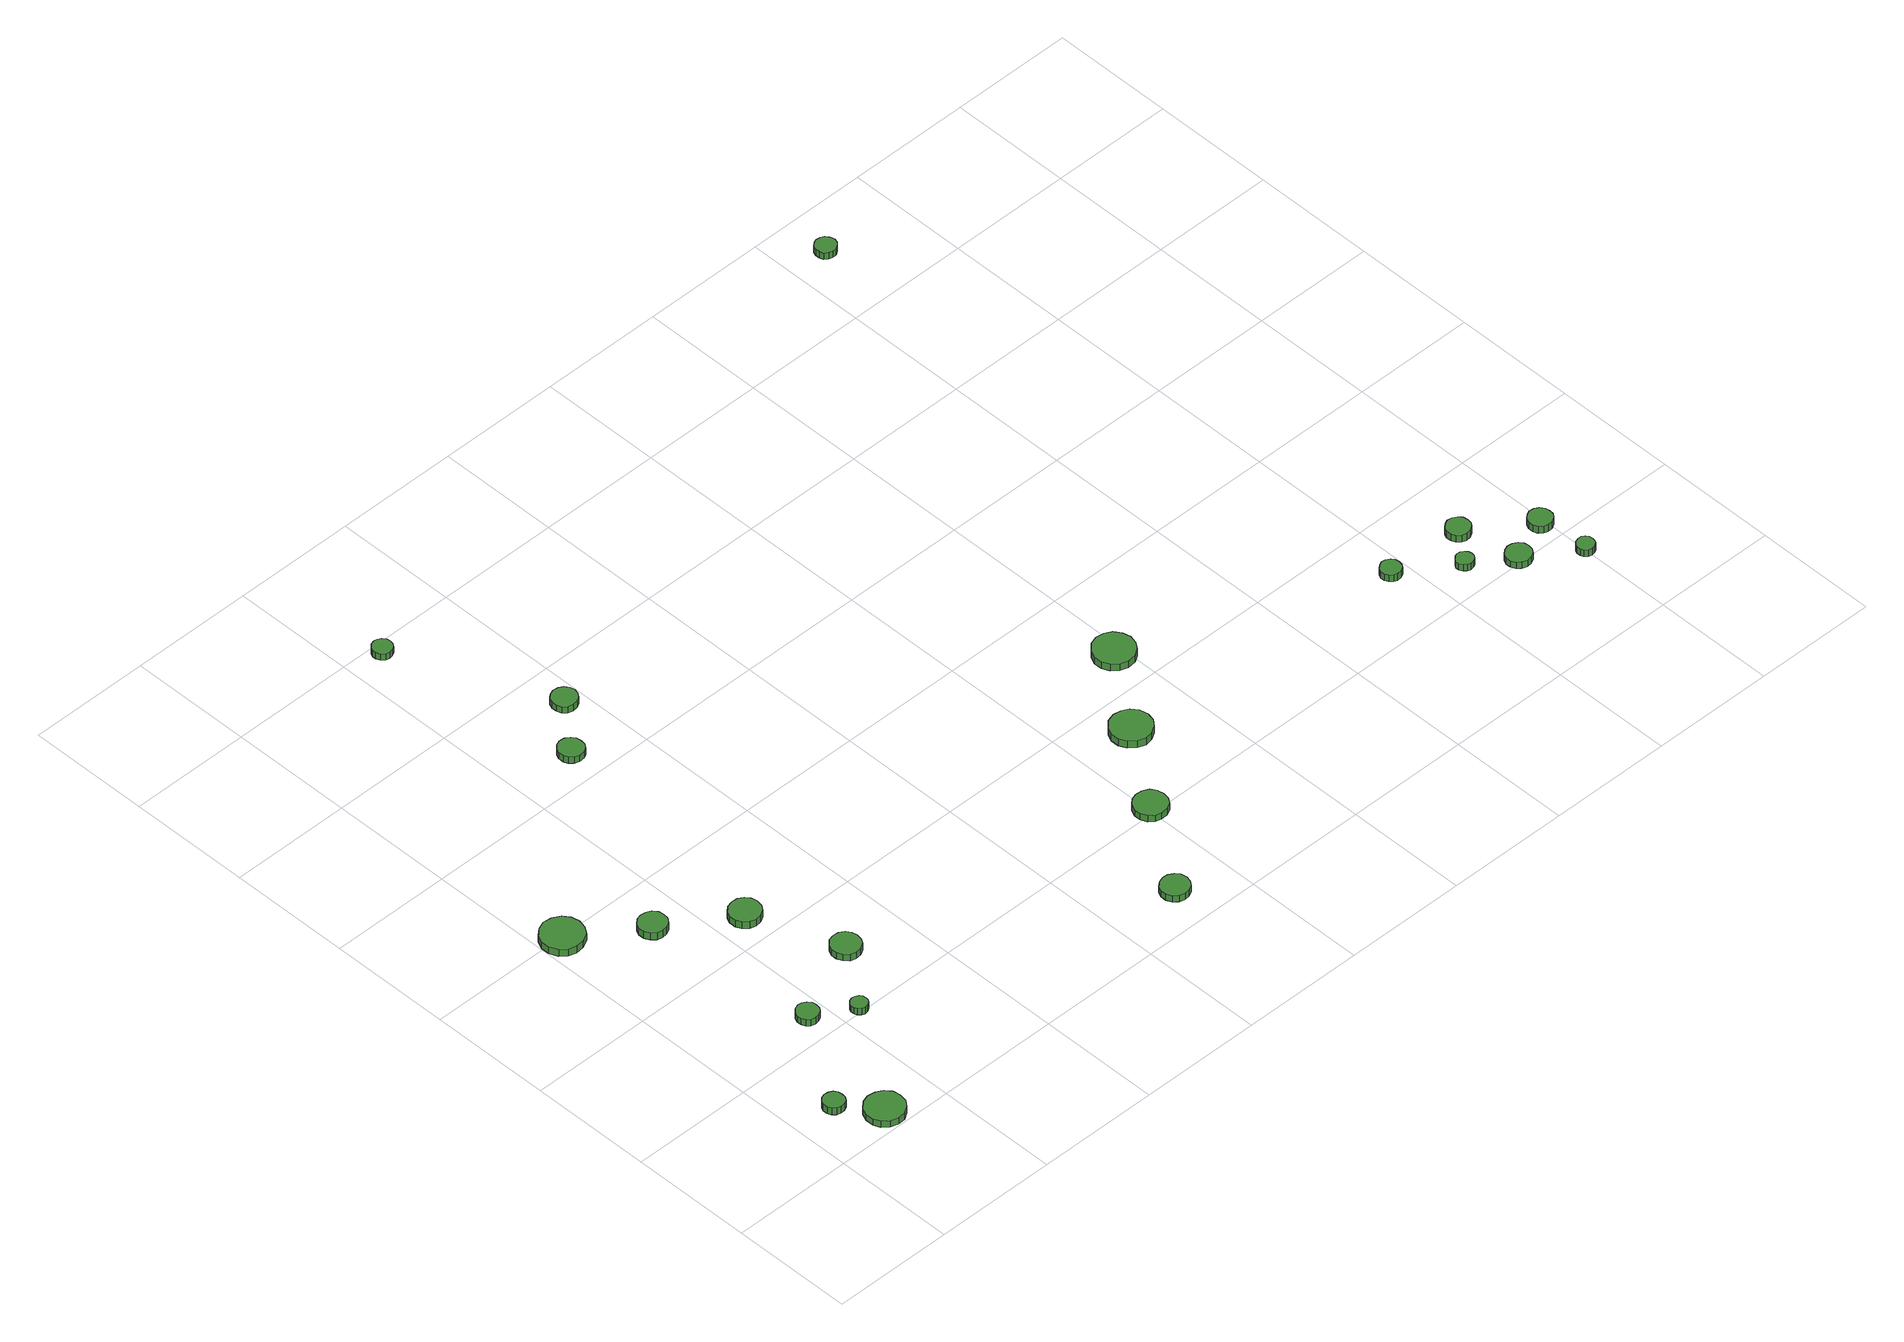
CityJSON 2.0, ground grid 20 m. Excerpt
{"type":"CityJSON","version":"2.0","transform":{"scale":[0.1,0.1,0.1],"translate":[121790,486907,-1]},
"CityObjects":{
"tree1":{"type":"SolitaryVegetationObject","attributes":{"function":"something"},"geometry":[{"type":"MultiSurface","lod":"1","boundaries":[[[0,1,2,3,4,5,6,7,8,9,10,11,12,13,14]],[[15,16,17,18,19,20,21,22,23,24,25,26,27,28,29]],[[0,29,28,1]],[[1,28,27,2]],[[2,27,26,3]],[[3,26,25,4]],[[4,25,24,5]],[[5,24,23,6]],[[6,23,22,7]],[[7,22,21,8]],[[8,21,20,9]],[[9,20,19,10]],[[10,19,18,11]],[[11,18,17,12]],[[12,17,16,13]],[[13,16,15,14]],[[14,15,29,0]]]}]},
"tree2":{"type":"SolitaryVegetationObject","attributes":{"function":"something"},"geometry":[{"type":"MultiSurface","lod":"1","boundaries":[[[30,31,32,33,34,35,36,37,38,39,40,41,42,43,44]],[[45,46,47,48,49,50,51,52,53,54,55,56,57,58,59]],[[30,59,58,31]],[[31,58,57,32]],[[32,57,56,33]],[[33,56,55,34]],[[34,55,54,35]],[[35,54,53,36]],[[36,53,52,37]],[[37,52,51,38]],[[38,51,50,39]],[[39,50,49,40]],[[40,49,48,41]],[[41,48,47,42]],[[42,47,46,43]],[[43,46,45,44]],[[44,45,59,30]]]}]},
"tree3":{"type":"SolitaryVegetationObject","attributes":{"function":"something"},"geometry":[{"type":"MultiSurface","lod":"1","boundaries":[[[60,61,62,63,64,65,66,67,68,69,70,71,72,73,74]],[[75,76,77,78,79,80,81,82,83,84,85,86,87,88,89]],[[60,89,88,61]],[[61,88,87,62]],[[62,87,86,63]],[[63,86,85,64]],[[64,85,84,65]],[[65,84,83,66]],[[66,83,82,67]],[[67,82,81,68]],[[68,81,80,69]],[[69,80,79,70]],[[70,79,78,71]],[[71,78,77,72]],[[72,77,76,73]],[[73,76,75,74]],[[74,75,89,60]]]}]},
"tree4":{"type":"SolitaryVegetationObject","attributes":{"function":"something"},"geometry":[{"type":"MultiSurface","lod":"1","boundaries":[[[90,91,92,93,94,95,96,97,98,99,100,101,102,103,104]],[[105,106,107,108,109,110,111,112,113,114,115,116,117,118,119]],[[90,119,118,91]],[[91,118,117,92]],[[92,117,116,93]],[[93,116,115,94]],[[94,115,114,95]],[[95,114,113,96]],[[96,113,112,97]],[[97,112,111,98]],[[98,111,110,99]],[[99,110,109,100]],[[100,109,108,101]],[[101,108,107,102]],[[102,107,106,103]],[[103,106,105,104]],[[104,105,119,90]]]}]},
"tree5":{"type":"SolitaryVegetationObject","attributes":{"function":"something"},"geometry":[{"type":"MultiSurface","lod":"1","boundaries":[[[120,121,122,123,124,125,126,127,128,129,130,131,132,133,134]],[[135,136,137,138,139,140,141,142,143,144,145,146,147,148,149]],[[120,149,148,121]],[[121,148,147,122]],[[122,147,146,123]],[[123,146,145,124]],[[124,145,144,125]],[[125,144,143,126]],[[126,143,142,127]],[[127,142,141,128]],[[128,141,140,129]],[[129,140,139,130]],[[130,139,138,131]],[[131,138,137,132]],[[132,137,136,133]],[[133,136,135,134]],[[134,135,149,120]]]}]},
"tree6":{"type":"SolitaryVegetationObject","attributes":{"function":"something"},"geometry":[{"type":"MultiSurface","lod":"1","boundaries":[[[150,151,152,153,154,155,156,157,158,159,160,161,162,163,164]],[[165,166,167,168,169,170,171,172,173,174,175,176,177,178,179]],[[150,179,178,151]],[[151,178,177,152]],[[152,177,176,153]],[[153,176,175,154]],[[154,175,174,155]],[[155,174,173,156]],[[156,173,172,157]],[[157,172,171,158]],[[158,171,170,159]],[[159,170,169,160]],[[160,169,168,161]],[[161,168,167,162]],[[162,167,166,163]],[[163,166,165,164]],[[164,165,179,150]]]}]},
"tree7":{"type":"SolitaryVegetationObject","attributes":{"function":"something"},"geometry":[{"type":"MultiSurface","lod":"1","boundaries":[[[180,181,182,183,184,185,186,187,188,189,190,191,192,193,194]],[[195,196,197,198,199,200,201,202,203,204,205,206,207,208,209]],[[180,209,208,181]],[[181,208,207,182]],[[182,207,206,183]],[[183,206,205,184]],[[184,205,204,185]],[[185,204,203,186]],[[186,203,202,187]],[[187,202,201,188]],[[188,201,200,189]],[[189,200,199,190]],[[190,199,198,191]],[[191,198,197,192]],[[192,197,196,193]],[[193,196,195,194]],[[194,195,209,180]]]}]},
"tree8":{"type":"SolitaryVegetationObject","attributes":{"function":"something"},"geometry":[{"type":"MultiSurface","lod":"1","boundaries":[[[210,211,212,213,214,215,216,217,218,219,220,221,222,223,224]],[[225,226,227,228,229,230,231,232,233,234,235,236,237,238,239]],[[210,239,238,211]],[[211,238,237,212]],[[212,237,236,213]],[[213,236,235,214]],[[214,235,234,215]],[[215,234,233,216]],[[216,233,232,217]],[[217,232,231,218]],[[218,231,230,219]],[[219,230,229,220]],[[220,229,228,221]],[[221,228,227,222]],[[222,227,226,223]],[[223,226,225,224]],[[224,225,239,210]]]}]},
"tree9":{"type":"SolitaryVegetationObject","attributes":{"function":"something"},"geometry":[{"type":"MultiSurface","lod":"1","boundaries":[[[240,241,242,243,244,245,246,247,248,249,250,251,252,253,254]],[[255,256,257,258,259,260,261,262,263,264,265,266,267,268,269]],[[240,269,268,241]],[[241,268,267,242]],[[242,267,266,243]],[[243,266,265,244]],[[244,265,264,245]],[[245,264,263,246]],[[246,263,262,247]],[[247,262,261,248]],[[248,261,260,249]],[[249,260,259,250]],[[250,259,258,251]],[[251,258,257,252]],[[252,257,256,253]],[[253,256,255,254]],[[254,255,269,240]]]}]},
"tree10":{"type":"SolitaryVegetationObject","attributes":{"function":"something"},"geometry":[{"type":"MultiSurface","lod":"1","boundaries":[[[270,271,272,273,274,275,276,277,278,279,280,281,282,283,284]],[[285,286,287,288,289,290,291,292,293,294,295,296,297,298,299]],[[270,299,298,271]],[[271,298,297,272]],[[272,297,296,273]],[[273,296,295,274]],[[274,295,294,275]],[[275,294,293,276]],[[276,293,292,277]],[[277,292,291,278]],[[278,291,290,279]],[[279,290,289,280]],[[280,289,288,281]],[[281,288,287,282]],[[282,287,286,283]],[[283,286,285,284]],[[284,285,299,270]]]}]},
"tree11":{"type":"SolitaryVegetationObject","attributes":{"function":"something"},"geometry":[{"type":"MultiSurface","lod":"1","boundaries":[[[300,301,302,303,304,305,306,307,308,309,310,311,312,313,314]],[[315,316,317,318,319,320,321,322,323,324,325,326,327,328,329]],[[300,329,328,301]],[[301,328,327,302]],[[302,327,326,303]],[[303,326,325,304]],[[304,325,324,305]],[[305,324,323,306]],[[306,323,322,307]],[[307,322,321,308]],[[308,321,320,309]],[[309,320,319,310]],[[310,319,318,311]],[[311,318,317,312]],[[312,317,316,313]],[[313,316,315,314]],[[314,315,329,300]]]}]},
"tree12":{"type":"SolitaryVegetationObject","attributes":{"function":"something"},"geometry":[{"type":"MultiSurface","lod":"1","boundaries":[[[330,331,332,333,334,335,336,337,338,339,340,341,342,343,344]],[[345,346,347,348,349,350,351,352,353,354,355,356,357,358,359]],[[330,359,358,331]],[[331,358,357,332]],[[332,357,356,333]],[[333,356,355,334]],[[334,355,354,335]],[[335,354,353,336]],[[336,353,352,337]],[[337,352,351,338]],[[338,351,350,339]],[[339,350,349,340]],[[340,349,348,341]],[[341,348,347,342]],[[342,347,346,343]],[[343,346,345,344]],[[344,345,359,330]]]}]},
"tree13":{"type":"SolitaryVegetationObject","attributes":{"function":"something"},"geometry":[{"type":"MultiSurface","lod":"1","boundaries":[[[360,361,362,363,364,365,366,367,368,369,370,371,372,373,374]],[[375,376,377,378,379,380,381,382,383,384,385,386,387,388,389]],[[360,389,388,361]],[[361,388,387,362]],[[362,387,386,363]],[[363,386,385,364]],[[364,385,384,365]],[[365,384,383,366]],[[366,383,382,367]],[[367,382,381,368]],[[368,381,380,369]],[[369,380,379,370]],[[370,379,378,371]],[[371,378,377,372]],[[372,377,376,373]],[[373,376,375,374]],[[374,375,389,360]]]}]},
"tree14":{"type":"SolitaryVegetationObject","attributes":{"function":"something"},"geometry":[{"type":"MultiSurface","lod":"1","boundaries":[[[390,391,392,393,394,395,396,397,398,399,400,401,402,403,404]],[[405,406,407,408,409,410,411,412,413,414,415,416,417,418,419]],[[390,419,418,391]],[[391,418,417,392]],[[392,417,416,393]],[[393,416,415,394]],[[394,415,414,395]],[[395,414,413,396]],[[396,413,412,397]],[[397,412,411,398]],[[398,411,410,399]],[[399,410,409,400]],[[400,409,408,401]],[[401,408,407,402]],[[402,407,406,403]],[[403,406,405,404]],[[404,405,419,390]]]}]},
"tree15":{"type":"SolitaryVegetationObject","attributes":{"function":"something"},"geometry":[{"type":"MultiSurface","lod":"1","boundaries":[[[420,421,422,423,424,425,426,427,428,429,430,431,432,433,434]],[[435,436,437,438,439,440,441,442,443,444,445,446,447,448,449]],[[420,449,448,421]],[[421,448,447,422]],[[422,447,446,423]],[[423,446,445,424]],[[424,445,444,425]],[[425,444,443,426]],[[426,443,442,427]],[[427,442,441,428]],[[428,441,440,429]],[[429,440,439,430]],[[430,439,438,431]],[[431,438,437,432]],[[432,437,436,433]],[[433,436,435,434]],[[434,435,449,420]]]}]},
"tree16":{"type":"SolitaryVegetationObject","attributes":{"function":"something"},"geometry":[{"type":"MultiSurface","lod":"1","boundaries":[[[450,451,452,453,454,455,456,457,458,459,460,461,462,463,464]],[[465,466,467,468,469,470,471,472,473,474,475,476,477,478,479]],[[450,479,478,451]],[[451,478,477,452]],[[452,477,476,453]],[[453,476,475,454]],[[454,475,474,455]],[[455,474,473,456]],[[456,473,472,457]],[[457,472,471,458]],[[458,471,470,459]],[[459,470,469,460]],[[460,469,468,461]],[[461,468,467,462]],[[462,467,466,463]],[[463,466,465,464]],[[464,465,479,450]]]}]},
"tree17":{"type":"SolitaryVegetationObject","attributes":{"function":"something"},"geometry":[{"type":"MultiSurface","lod":"1","boundaries":[[[480,481,482,483,484,485,486,487,488,489,490,491,492,493,494]],[[495,496,497,498,499,500,501,502,503,504,505,506,507,508,509]],[[480,509,508,481]],[[481,508,507,482]],[[482,507,506,483]],[[483,506,505,484]],[[484,505,504,485]],[[485,504,503,486]],[[486,503,502,487]],[[487,502,501,488]],[[488,501,500,489]],[[489,500,499,490]],[[490,499,498,491]],[[491,498,497,492]],[[492,497,496,493]],[[493,496,495,494]],[[494,495,509,480]]]}]},
"tree18":{"type":"SolitaryVegetationObject","attributes":{"function":"something"},"geometry":[{"type":"MultiSurface","lod":"1","boundaries":[[[510,511,512,513,514,515,516,517,518,519,520,521,522,523,524]],[[525,526,527,528,529,530,531,532,533,534,535,536,537,538,539]],[[510,539,538,511]],[[511,538,537,512]],[[512,537,536,513]],[[513,536,535,514]],[[514,535,534,515]],[[515,534,533,516]],[[516,533,532,517]],[[517,532,531,518]],[[518,531,530,519]],[[519,530,529,520]],[[520,529,528,521]],[[521,528,527,522]],[[522,527,526,523]],[[523,526,525,524]],[[524,525,539,510]]]}]},
"tree19":{"type":"SolitaryVegetationObject","attributes":{"function":"something"},"geometry":[{"type":"MultiSurface","lod":"1","boundaries":[[[540,541,542,543,544,545,546,547,548,549,550,551,552,553,554]],[[555,556,557,558,559,560,561,562,563,564,565,566,567,568,569]],[[540,569,568,541]],[[541,568,567,542]],[[542,567,566,543]],[[543,566,565,544]],[[544,565,564,545]],[[545,564,563,546]],[[546,563,562,547]],[[547,562,561,548]],[[548,561,560,549]],[[549,560,559,550]],[[550,559,558,551]],[[551,558,557,552]],[[552,557,556,553]],[[553,556,555,554]],[[554,555,569,540]]]}]},
"tree20":{"type":"SolitaryVegetationObject","attributes":{"function":"something"},"geometry":[{"type":"MultiSurface","lod":"1","boundaries":[[[570,571,572,573,574,575,576,577,578,579,580,581,582,583,584]],[[585,586,587,588,589,590,591,592,593,594,595,596,597,598,599]],[[570,599,598,571]],[[571,598,597,572]],[[572,597,596,573]],[[573,596,595,574]],[[574,595,594,575]],[[575,594,593,576]],[[576,593,592,577]],[[577,592,591,578]],[[578,591,590,579]],[[579,590,589,580]],[[580,589,588,581]],[[581,588,587,582]],[[582,587,586,583]],[[583,586,585,584]],[[584,585,599,570]]]}]},
"tree21":{"type":"SolitaryVegetationObject","attributes":{"function":"something"},"geometry":[{"type":"MultiSurface","lod":"1","boundaries":[[[600,601,602,603,604,605,606,607,608,609,610,611,612,613,614]],[[615,616,617,618,619,620,621,622,623,624,625,626,627,628,629]],[[600,629,628,601]],[[601,628,627,602]],[[602,627,626,603]],[[603,626,625,604]],[[604,625,624,605]],[[605,624,623,606]],[[606,623,622,607]],[[607,622,621,608]],[[608,621,620,609]],[[609,620,619,610]],[[610,619,618,611]],[[611,618,617,612]],[[612,617,616,613]],[[613,616,615,614]],[[614,615,629,600]]]}]},
"tree22":{"type":"SolitaryVegetationObject","attributes":{"function":"something"},"geometry":[{"type":"MultiSurface","lod":"1","boundaries":[[[630,631,632,633,634,635,636,637,638,639,640,641,642,643,644]],[[645,646,647,648,649,650,651,652,653,654,655,656,657,658,659]],[[630,659,658,631]],[[631,658,657,632]],[[632,657,656,633]],[[633,656,655,634]],[[634,655,654,635]],[[635,654,653,636]],[[636,653,652,637]],[[637,652,651,638]],[[638,651,650,639]],[[639,650,649,640]],[[640,649,648,641]],[[641,648,647,642]],[[642,647,646,643]],[[643,646,645,644]],[[644,645,659,630]]]}]}
},
"vertices":[
[86,91,19],[85,98,19],[81,104,19],[75,107,19],[68,108,19],[61,106,19],[56,101,19],[53,95,19],[53,87,19],[56,81,19],[61,76,19],[68,74,19],[75,75,19],[81,78,19],[85,84,19],[85,84,6],[81,78,6],[75,75,6],[68,74,6],[61,76,6],[56,81,6],[53,87,6],[53,95,6],[56,101,6],[61,106,6],[68,108,6],[75,107,6],[81,104,6],[85,98,6],[86,91,6],
[144,34,17],[142,47,17],[134,57,17],[123,63,17],[110,65,17],[98,61,17],[88,52,17],[83,40,17],[83,27,17],[88,16,17],[98,7,17],[110,3,17],[123,4,17],[134,11,17],[142,21,17],[142,21,5],[134,11,5],[123,4,5],[110,3,5],[98,7,5],[88,16,5],[83,27,5],[83,40,5],[88,52,5],[98,61,5],[110,65,5],[123,63,5],[134,57,5],[142,47,5],[144,34,5],
[68,595,19],[65,609,19],[57,620,19],[44,627,19],[30,629,19],[17,624,19],[7,615,19],[1,602,19],[1,588,19],[7,575,19],[17,566,19],[30,562,19],[44,563,19],[57,570,19],[65,582,19],[65,582,6],[57,570,6],[44,563,6],[30,562,6],[17,566,6],[7,575,6],[1,588,6],[1,602,6],[7,615,6],[17,624,6],[30,629,6],[44,627,6],[57,620,6],[65,609,6],[68,595,6],
[184,242,22],[183,249,22],[178,255,22],[172,259,22],[165,260,22],[157,257,22],[152,252,22],[149,245,22],[149,238,22],[152,231,22],[157,226,22],[165,224,22],[172,225,22],[178,228,22],[183,234,22],[183,234,10],[178,228,10],[172,225,10],[165,224,10],[157,226,10],[152,231,10],[149,238,10],[149,245,10],[152,252,10],[157,257,10],[165,260,10],[172,259,10],[178,255,10],[183,249,10],[184,242,10],
[244,204,21],[243,210,21],[240,214,21],[235,217,21],[229,218,21],[224,216,21],[220,212,21],[218,207,21],[218,202,21],[220,197,21],[224,193,21],[229,191,21],[235,192,21],[240,195,21],[243,199,21],[243,199,9],[240,195,9],[235,192,9],[229,191,9],[224,193,9],[220,197,9],[218,202,9],[218,207,9],[220,212,9],[224,216,9],[229,218,9],[235,217,9],[240,214,9],[243,210,9],[244,204,9],
[159,520,22],[158,529,22],[152,537,22],[144,541,22],[135,542,22],[126,540,22],[119,533,22],[115,525,22],[115,515,22],[119,507,22],[126,500,22],[135,498,22],[144,499,22],[152,503,22],[158,511,22],[158,511,9],[152,503,9],[144,499,9],[135,498,9],[126,500,9],[119,507,9],[115,515,9],[115,525,9],[119,533,9],[126,540,9],[135,542,9],[144,541,9],[152,537,9],[158,529,9],[159,520,9],
[266,443,29],[264,453,29],[258,461,29],[249,466,29],[239,467,29],[229,464,29],[221,457,29],[217,448,29],[217,437,29],[221,428,29],[229,421,29],[239,418,29],[249,419,29],[258,424,29],[264,432,29],[264,432,16],[258,424,16],[249,419,16],[239,418,16],[229,421,16],[221,428,16],[217,437,16],[217,448,16],[221,457,16],[229,464,16],[239,467,16],[249,466,16],[258,461,16],[264,453,16],[266,443,16],
[320,299,26],[318,308,26],[313,316,26],[304,321,26],[294,322,26],[285,319,26],[278,312,26],[274,303,26],[274,294,26],[278,285,26],[285,278,26],[294,275,26],[304,276,26],[313,281,26],[318,289,26],[318,289,14],[313,281,14],[304,276,14],[294,275,14],[285,278,14],[278,285,14],[274,294,14],[274,303,14],[278,312,14],[285,319,14],[294,322,14],[304,321,14],[313,316,14],[318,308,14],[320,299,14],
[321,850,22],[320,859,22],[315,865,22],[308,870,22],[299,871,22],[291,868,22],[285,862,22],[282,855,22],[282,846,22],[285,839,22],[291,833,22],[299,830,22],[308,831,22],[315,835,22],[320,842,22],[320,842,10],[315,835,10],[308,831,10],[299,830,10],[291,833,10],[285,839,10],[282,846,10],[282,855,10],[285,862,10],[291,868,10],[299,871,10],[308,870,10],[315,865,10],[320,859,10],[321,850,10],
[270,1178,24],[269,1184,24],[265,1190,24],[259,1193,24],[253,1194,24],[247,1192,24],[242,1187,24],[239,1181,24],[239,1175,24],[242,1169,24],[247,1164,24],[253,1162,24],[259,1163,24],[265,1166,24],[269,1172,24],[269,1172,12],[265,1166,12],[259,1163,12],[253,1162,12],[247,1164,12],[242,1169,12],[239,1175,12],[239,1181,12],[242,1187,12],[247,1192,12],[253,1194,12],[259,1193,12],[265,1190,12],[269,1184,12],[270,1178,12],
[385,928,24],[383,936,24],[378,943,24],[371,947,24],[362,948,24],[354,945,24],[348,940,24],[345,932,24],[345,924,24],[348,916,24],[354,910,24],[362,908,24],[371,909,24],[378,913,24],[383,920,24],[383,920,12],[378,913,12],[371,909,12],[362,908,12],[354,910,12],[348,916,12],[345,924,12],[345,932,12],[348,940,12],[354,945,12],[362,948,12],[371,947,12],[378,943,12],[383,936,12],[385,928,12],
[733,64,21],[731,74,21],[725,81,21],[717,86,21],[708,87,21],[699,84,21],[692,78,21],[688,69,21],[688,60,21],[692,51,21],[699,45,21],[708,42,21],[717,43,21],[725,47,21],[731,55,21],[731,55,9],[725,47,9],[717,43,9],[708,42,9],[699,45,9],[692,51,9],[688,60,9],[688,69,9],[692,78,9],[699,84,9],[708,87,9],[717,86,9],[725,81,9],[731,74,9],[733,64,9],
[825,204,24],[823,215,24],[817,224,24],[807,229,24],[796,230,24],[786,227,24],[778,220,24],[773,209,24],[773,199,24],[778,188,24],[786,181,24],[796,178,24],[807,179,24],[817,184,24],[823,193,24],[823,193,12],[817,184,12],[807,179,12],[796,178,12],[786,181,12],[778,188,12],[773,199,12],[773,209,12],[778,220,12],[786,227,12],[796,230,12],[807,229,12],[817,224,12],[823,215,12],[825,204,12],
[917,329,30],[914,343,30],[906,354,30],[894,360,30],[881,362,30],[868,358,30],[858,348,30],[852,336,30],[852,322,30],[858,310,30],[868,301,30],[881,296,30],[894,298,30],[906,305,30],[914,316,30],[914,316,17],[906,305,17],[894,298,17],[881,296,17],[868,301,17],[858,310,17],[852,322,17],[852,336,17],[858,348,17],[868,358,17],[881,362,17],[894,360,17],[906,354,17],[914,343,17],[917,329,17],
[1004,452,36],[1001,465,36],[993,477,36],[982,483,36],[968,485,36],[955,481,36],[945,471,36],[939,459,36],[939,445,36],[945,433,36],[955,424,36],[968,419,36],[982,421,36],[993,428,36],[1001,439,36],[1001,439,23],[993,428,23],[982,421,23],[968,419,23],[955,424,23],[945,433,23],[939,445,23],[939,459,23],[945,471,23],[955,481,23],[968,485,23],[982,483,23],[993,477,23],[1001,465,23],[1004,452,23],
[1378,299,34],[1377,306,34],[1373,311,34],[1367,315,34],[1360,316,34],[1354,313,34],[1349,309,34],[1346,303,34],[1346,296,34],[1349,290,34],[1354,285,34],[1360,283,34],[1367,284,34],[1373,287,34],[1377,293,34],[1377,293,21],[1373,287,21],[1367,284,21],[1360,283,21],[1354,285,21],[1349,290,21],[1346,296,21],[1346,303,21],[1349,309,21],[1354,313,21],[1360,316,21],[1367,315,21],[1373,311,21],[1377,306,21],[1378,299,21],
[1463,241,33],[1462,246,33],[1458,251,33],[1453,254,33],[1447,255,33],[1442,253,33],[1438,249,33],[1435,244,33],[1435,238,33],[1438,233,33],[1442,229,33],[1447,227,33],[1453,228,33],[1458,230,33],[1462,235,33],[1462,235,21],[1458,230,21],[1453,228,21],[1447,227,21],[1442,229,21],[1438,233,21],[1435,238,21],[1435,244,21],[1438,249,21],[1442,253,21],[1447,255,21],[1453,254,21],[1458,251,21],[1462,246,21],[1463,241,21],
[1531,197,32],[1530,205,32],[1525,212,32],[1517,216,32],[1509,217,32],[1501,214,32],[1495,209,32],[1491,201,32],[1491,193,32],[1495,185,32],[1501,180,32],[1509,177,32],[1517,178,32],[1525,182,32],[1530,189,32],[1530,189,20],[1525,182,20],[1517,178,20],[1509,177,20],[1501,180,20],[1495,185,20],[1491,193,20],[1491,201,20],[1495,209,20],[1501,214,20],[1509,217,20],[1517,216,20],[1525,212,20],[1530,205,20],[1531,197,20],
[1506,293,33],[1505,301,33],[1500,307,33],[1493,311,33],[1485,312,33],[1478,309,33],[1472,304,33],[1469,297,33],[1469,289,33],[1472,282,33],[1478,276,33],[1485,274,33],[1493,275,33],[1500,279,33],[1505,285,33],[1505,285,20],[1500,279,20],[1493,275,20],[1485,274,20],[1478,276,20],[1472,282,20],[1469,289,20],[1469,297,20],[1472,304,20],[1478,309,20],[1485,312,20],[1493,311,20],[1500,307,20],[1505,301,20],[1506,293,20],
[1605,145,32],[1604,151,32],[1601,156,32],[1596,159,32],[1590,159,32],[1584,157,32],[1580,153,32],[1578,148,32],[1578,142,32],[1580,137,32],[1584,133,32],[1590,131,32],[1596,132,32],[1601,135,32],[1604,140,32],[1604,140,19],[1601,135,19],[1596,132,19],[1590,131,19],[1584,133,19],[1580,137,19],[1578,142,19],[1578,148,19],[1580,153,19],[1584,157,19],[1590,159,19],[1596,159,19],[1601,156,19],[1604,151,19],[1605,145,19],
[1601,227,32],[1600,234,32],[1595,241,32],[1588,245,32],[1580,246,32],[1573,243,32],[1567,238,32],[1564,231,32],[1564,223,32],[1567,215,32],[1573,210,32],[1580,208,32],[1588,208,32],[1595,212,32],[1600,219,32],[1600,219,19],[1595,212,19],[1588,208,19],[1580,208,19],[1573,210,19],[1567,215,19],[1564,223,19],[1564,231,19],[1567,238,19],[1573,243,19],[1580,246,19],[1588,245,19],[1595,241,19],[1600,234,19],[1601,227,19],
[1277,1320,24],[1275,1327,24],[1271,1333,24],[1265,1336,24],[1258,1337,24],[1252,1335,24],[1246,1330,24],[1244,1324,24],[1244,1317,24],[1246,1310,24],[1252,1306,24],[1258,1304,24],[1265,1304,24],[1271,1308,24],[1275,1313,24],[1275,1313,12],[1271,1308,12],[1265,1304,12],[1258,1304,12],[1252,1306,12],[1246,1310,12],[1244,1317,12],[1244,1324,12],[1246,1330,12],[1252,1335,12],[1258,1337,12],[1265,1336,12],[1271,1333,12],[1275,1327,12],[1277,1320,12]
]}
